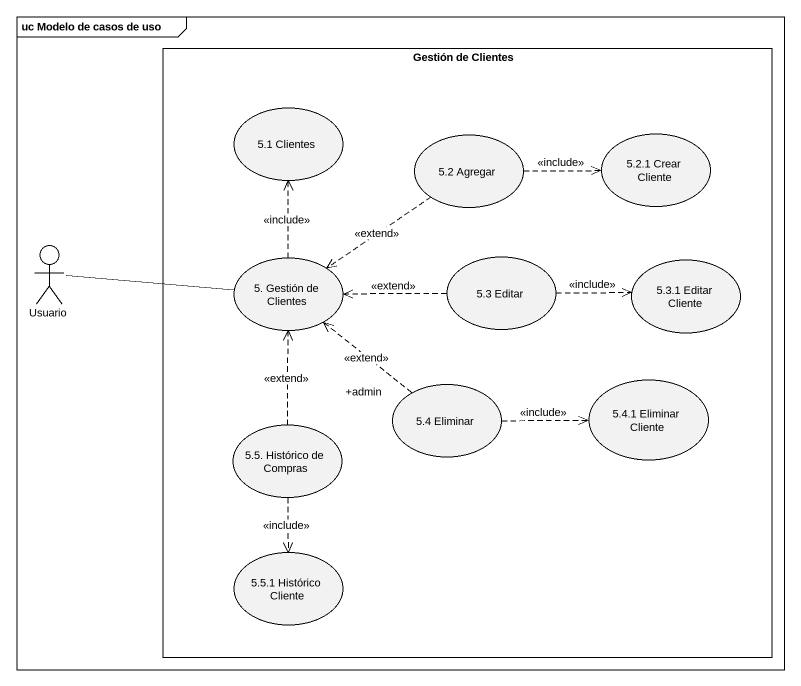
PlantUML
@startuml
mainframe uc Modelo de casos de uso
rectangle "Gestión de Clientes" as Gestión_de_Clientes {
  usecase "5.1 Clientes" as u5_1_Clientes
  usecase "5.2 Agregar" as u5_2_Agregar
  usecase "5.2.1 Crear Cliente" as u5_2_1_Crear_Cliente
  usecase "5. Gestión de Clientes" as u5_Gestión_de_Clientes
  usecase "5.3 Editar" as u5_3_Editar
  usecase "5.3.1 Editar Cliente" as u5_3_1_Editar_Cliente
  usecase "5.4 Eliminar" as u5_4_Eliminar
  usecase "5.4.1 Eliminar Cliente" as u5_4_1_Eliminar_Cliente
  usecase "5.5. Histórico de Compras" as u5_5_Histórico_de_Compras
  usecase "5.5.1 Histórico Cliente" as u5_5_1_Histórico_Cliente
}
actor Usuario
u5_2_Agregar .right.> u5_2_1_Crear_Cliente : <<include>>
u5_2_Agregar ..> u5_Gestión_de_Clientes : <<extend>>
Usuario -right- u5_Gestión_de_Clientes
u5_Gestión_de_Clientes .up.> u5_1_Clientes : <<include>>
u5_3_Editar .left.> u5_Gestión_de_Clientes : <<extend>>
u5_3_Editar .right.> u5_3_1_Editar_Cliente : <<include>>
u5_4_Eliminar "+admin" .up.> u5_Gestión_de_Clientes : <<extend>>
u5_4_Eliminar .right.> u5_4_1_Eliminar_Cliente : <<include>>
u5_5_Histórico_de_Compras .up.> u5_Gestión_de_Clientes : <<extend>>
u5_5_Histórico_de_Compras ..> u5_5_1_Histórico_Cliente : <<include>>
@enduml
